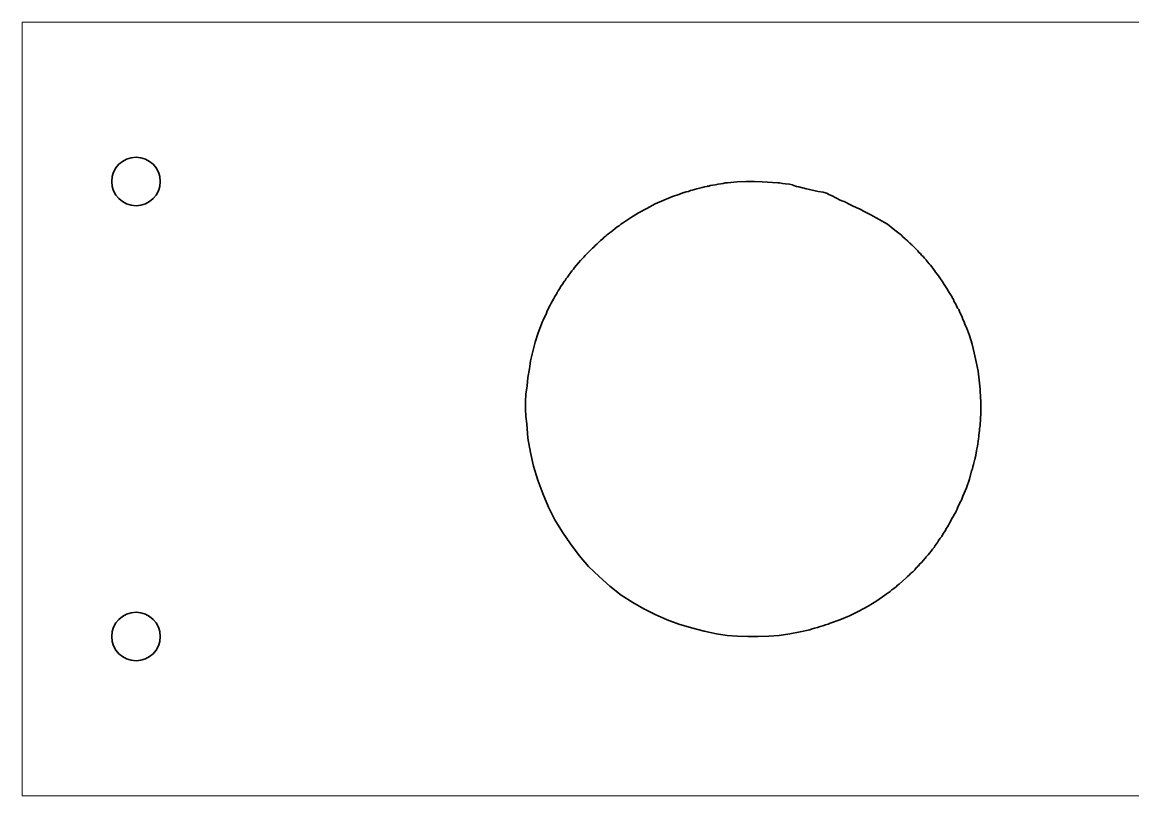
# Model space of a CAD drawing. Header units: millimetres. Extents: x 161 to 1941, y -2211 to 166.
# Drawn here: x 190.3 to 263.5, y -369.9 to -318.9 of the extents above; entities that cross this region are included whole.
import ezdxf

# ---------------------------------------------------------------- set-up
doc = ezdxf.new("R2010")
doc.units = ezdxf.units.MM
doc.header["$MEASUREMENT"] = 0
doc.layers.add('Layer 1', color=7, linetype='Continuous')

msp = doc.modelspace()

# ---------------------------------------------------------------- linework, layer by layer
at = {"layer": 'Layer 1', "color": 250, "lineweight": 18}
msp.add_lwpolyline([(190.2984, -369.911), (370.2984, -369.911), (370.2984, -318.911), (190.2984, -318.911), (190.2984, -369.911)], close=True, dxfattribs=at)
at = {"layer": 'Layer 1', "lineweight": 35}
for points in [[(199.3984, -329.411), (199.3984, -328.5273), (198.6821, -327.811), (197.7984, -327.811), (196.9147, -327.811), (196.1984, -328.5273), (196.1984, -329.411), (196.1984, -330.2947), (196.9147, -331.011), (197.7984, -331.011), (198.6821, -331.011), (199.3984, -330.2947), (199.3984, -329.411)], [(199.3984, -359.411), (199.3984, -358.5273), (198.6821, -357.811), (197.7984, -357.811), (196.9147, -357.811), (196.1984, -358.5273), (196.1984, -359.411), (196.1984, -360.2947), (196.9147, -361.011), (197.7984, -361.011), (198.6821, -361.011), (199.3984, -360.2947), (199.3984, -359.411)]]:
    msp.add_open_spline(points, degree=3, knots=[0, 0, 0, 0, 0.25, 0.25, 0.25, 0.5, 0.5, 0.5, 0.75, 0.75, 0.75, 1, 1, 1, 1], dxfattribs=at)
at = {"layer": 'Layer 1', "color": 250, "lineweight": 35}
msp.add_open_spline([(236.0642, -359.236), (236.0642, -359.236), (236.7648, -359.336), (236.7648, -359.336), (236.7648, -359.336), (237.4403, -359.386), (237.4403, -359.386), (237.4403, -359.386), (238.116, -359.411), (238.116, -359.411), (238.116, -359.411), (238.8166, -359.411), (238.8166, -359.411), (238.8166, -359.411), (239.5171, -359.386), (239.5171, -359.386), (239.5171, -359.386), (240.1926, -359.336), (240.1926, -359.336), (240.1926, -359.336), (240.8933, -359.236), (240.8933, -359.236), (240.8933, -359.236), (241.5689, -359.1111), (241.5689, -359.1111), (241.5689, -359.1111), (242.2193, -358.961), (242.2193, -358.961), (242.2193, -358.961), (242.3695, -358.9111), (242.3695, -358.9111), (242.3695, -358.9111), (242.5196, -358.861), (242.5196, -358.861), (242.5196, -358.861), (242.7198, -358.811), (242.7198, -358.811), (242.7198, -358.811), (242.8949, -358.761), (242.8949, -358.761), (242.8949, -358.761), (243.07, -358.711), (243.07, -358.711), (243.07, -358.711), (243.2452, -358.636), (243.2452, -358.636), (243.2452, -358.636), (243.4203, -358.586), (243.4203, -358.586), (243.4203, -358.586), (243.5454, -358.536), (243.5454, -358.536), (243.5454, -358.536), (244.1961, -358.311), (244.1961, -358.311), (244.1961, -358.311), (244.8216, -358.036), (244.8216, -358.036), (244.8216, -358.036), (245.447, -357.736), (245.447, -357.736), (245.447, -357.736), (246.0475, -357.411), (246.0475, -357.411), (246.0475, -357.411), (246.623, -357.061), (246.623, -357.061), (246.623, -357.061), (247.1485, -356.686), (247.1485, -356.686), (247.1485, -356.686), (247.2486, -356.611), (247.2486, -356.611), (247.2486, -356.611), (247.3737, -356.5361), (247.3737, -356.5361), (247.3737, -356.5361), (247.4988, -356.436), (247.4988, -356.436), (247.4988, -356.436), (247.624, -356.3361), (247.624, -356.3361), (247.624, -356.3361), (247.7491, -356.236), (247.7491, -356.236), (247.7491, -356.236), (247.8992, -356.1361), (247.8992, -356.1361), (247.8992, -356.1361), (247.9993, -356.036), (247.9993, -356.036), (247.9993, -356.036), (248.0994, -355.961), (248.0994, -355.961), (248.0994, -355.961), (248.5496, -355.561), (248.5496, -355.561), (248.5496, -355.561), (248.6497, -355.461), (248.6497, -355.461), (248.6497, -355.461), (248.7498, -355.361), (248.7498, -355.361), (248.7498, -355.361), (248.8749, -355.236), (248.8749, -355.236), (248.8749, -355.236), (249, -355.136), (249, -355.136), (249, -355.136), (249.1251, -355.011), (249.1251, -355.011), (249.1251, -355.011), (249.2252, -354.886), (249.2252, -354.886), (249.2252, -354.886), (249.2502, -354.861), (249.2502, -354.861), (249.2502, -354.861), (249.2752, -354.836), (249.2752, -354.836), (249.2752, -354.836), (249.3003, -354.811), (249.3003, -354.811), (249.3003, -354.811), (249.3253, -354.786), (249.3253, -354.786), (249.3253, -354.786), (249.3503, -354.761), (249.3503, -354.761), (249.3503, -354.761), (249.4003, -354.736), (249.4003, -354.736), (249.4003, -354.736), (249.4254, -354.686), (249.4254, -354.686), (249.4254, -354.686), (249.4254, -354.661), (249.4254, -354.661), (249.4254, -354.661), (249.5505, -354.561), (249.5505, -354.561), (249.5505, -354.561), (249.5755, -354.536), (249.5755, -354.536), (249.5755, -354.536), (249.7256, -354.3611), (249.7256, -354.3611), (249.7256, -354.3611), (249.7506, -354.336), (249.7506, -354.336), (249.7506, -354.336), (249.7757, -354.286), (249.7757, -354.286), (249.7757, -354.286), (249.8007, -354.261), (249.8007, -354.261), (249.8007, -354.261), (249.8257, -354.236), (249.8257, -354.236), (249.8257, -354.236), (249.8507, -354.186), (249.8507, -354.186), (249.8507, -354.186), (249.8757, -354.1611), (249.8757, -354.1611), (249.8757, -354.1611), (249.9008, -354.136), (249.9008, -354.136), (249.9008, -354.136), (249.9258, -354.111), (249.9258, -354.111), (249.9258, -354.111), (250.0008, -354.036), (250.0008, -354.036), (250.0008, -354.036), (250.1009, -353.911), (250.1009, -353.911), (250.1009, -353.911), (250.201, -353.786), (250.201, -353.786), (250.201, -353.786), (250.3011, -353.661), (250.3011, -353.661), (250.3011, -353.661), (250.4013, -353.536), (250.4013, -353.536), (250.4013, -353.536), (250.4763, -353.411), (250.4763, -353.411), (250.4763, -353.411), (250.5514, -353.311), (250.5514, -353.311), (250.5514, -353.311), (250.6265, -353.211), (250.6265, -353.211), (250.6265, -353.211), (250.7015, -353.086), (250.7015, -353.086), (250.7015, -353.086), (250.8016, -352.936), (250.8016, -352.936), (250.8016, -352.936), (250.9017, -352.811), (250.9017, -352.811), (250.9017, -352.811), (250.9768, -352.661), (250.9768, -352.661), (250.9768, -352.661), (251.0768, -352.536), (251.0768, -352.536), (251.0768, -352.536), (251.1519, -352.411), (251.1519, -352.411), (251.1519, -352.411), (251.2019, -352.286), (251.2019, -352.286), (251.2019, -352.286), (251.277, -352.186), (251.277, -352.186), (251.277, -352.186), (251.3521, -352.061), (251.3521, -352.061), (251.3521, -352.061), (251.4271, -351.936), (251.4271, -351.936), (251.4271, -351.936), (251.5022, -351.786), (251.5022, -351.786), (251.5022, -351.786), (251.5773, -351.636), (251.5773, -351.636), (251.5773, -351.636), (251.6773, -351.486), (251.6773, -351.486), (251.6773, -351.486), (251.7273, -351.361), (251.7273, -351.361), (251.7273, -351.361), (251.8023, -351.261), (251.8023, -351.261), (251.8023, -351.261), (251.8524, -351.136), (251.8524, -351.136), (251.8524, -351.136), (251.9275, -351.011), (251.9275, -351.011), (251.9275, -351.011), (251.9775, -350.861), (251.9775, -350.861), (251.9775, -350.861), (252.0526, -350.711), (252.0526, -350.711), (252.0526, -350.711), (252.1276, -350.561), (252.1276, -350.561), (252.1276, -350.561), (252.2027, -350.411), (252.2027, -350.411), (252.2027, -350.411), (252.2527, -350.286), (252.2527, -350.286), (252.2527, -350.286), (252.3028, -350.161), (252.3028, -350.161), (252.3028, -350.161), (252.528, -349.611), (252.528, -349.611), (252.528, -349.611), (252.7281, -349.036), (252.7281, -349.036), (252.7281, -349.036), (252.8783, -348.486), (252.8783, -348.486), (252.8783, -348.486), (252.9283, -348.361), (252.9283, -348.361), (252.9283, -348.361), (252.9533, -348.211), (252.9533, -348.211), (252.9533, -348.211), (253.0034, -348.061), (253.0034, -348.061), (253.0034, -348.061), (253.0534, -347.886), (253.0534, -347.886), (253.0534, -347.886), (253.0784, -347.711), (253.0784, -347.711), (253.0784, -347.711), (253.1034, -347.686), (253.1034, -347.686), (253.1034, -347.686), (253.1034, -347.661), (253.1034, -347.661), (253.1034, -347.661), (253.1034, -347.6111), (253.1034, -347.6111), (253.1034, -347.6111), (253.1285, -347.561), (253.1285, -347.561), (253.1285, -347.561), (253.1285, -347.536), (253.1285, -347.536), (253.1285, -347.536), (253.1535, -347.486), (253.1535, -347.486), (253.1535, -347.486), (253.1535, -347.461), (253.1535, -347.461), (253.1535, -347.461), (253.1535, -347.4111), (253.1535, -347.4111), (253.1535, -347.4111), (253.1535, -347.386), (253.1535, -347.386), (253.1535, -347.386), (253.1785, -347.361), (253.1785, -347.361), (253.1785, -347.361), (253.1785, -347.336), (253.1785, -347.336), (253.1785, -347.336), (253.1785, -347.286), (253.1785, -347.286), (253.1785, -347.286), (253.1785, -347.261), (253.1785, -347.261), (253.1785, -347.261), (253.2035, -347.2111), (253.2035, -347.2111), (253.2035, -347.2111), (253.2035, -347.186), (253.2035, -347.186), (253.2035, -347.186), (253.2035, -347.161), (253.2035, -347.161), (253.2035, -347.161), (253.2285, -347.036), (253.2285, -347.036), (253.2285, -347.036), (253.2536, -346.861), (253.2536, -346.861), (253.2536, -346.861), (253.2786, -346.711), (253.2786, -346.711), (253.2786, -346.711), (253.3036, -346.536), (253.3036, -346.536), (253.3036, -346.536), (253.3286, -346.386), (253.3286, -346.386), (253.3286, -346.386), (253.3536, -346.236), (253.3536, -346.236), (253.3536, -346.236), (253.3536, -346.111), (253.3536, -346.111), (253.3536, -346.111), (253.3787, -345.986), (253.3787, -345.986), (253.3787, -345.986), (253.4037, -345.836), (253.4037, -345.836), (253.4037, -345.836), (253.4037, -345.686), (253.4037, -345.686), (253.4037, -345.686), (253.4287, -345.511), (253.4287, -345.511), (253.4287, -345.511), (253.4287, -345.336), (253.4287, -345.336), (253.4287, -345.336), (253.4537, -345.186), (253.4537, -345.186), (253.4537, -345.186), (253.4537, -345.036), (253.4537, -345.036), (253.4537, -345.036), (253.4537, -344.911), (253.4537, -344.911), (253.4537, -344.911), (253.4537, -344.886), (253.4537, -344.886), (253.4537, -344.886), (253.4788, -344.861), (253.4788, -344.861), (253.4788, -344.861), (253.4788, -344.811), (253.4788, -344.811), (253.4788, -344.811), (253.4788, -344.786), (253.4788, -344.786), (253.4788, -344.786), (253.4788, -344.736), (253.4788, -344.736), (253.4788, -344.736), (253.4788, -344.711), (253.4788, -344.711), (253.4788, -344.711), (253.4788, -344.686), (253.4788, -344.686), (253.4788, -344.686), (253.4788, -344.6361), (253.4788, -344.6361), (253.4788, -344.6361), (253.4788, -344.486), (253.4788, -344.486), (253.4788, -344.486), (253.4788, -344.311), (253.4788, -344.311), (253.4788, -344.311), (253.4788, -344.161), (253.4788, -344.161), (253.4788, -344.161), (253.4788, -343.986), (253.4788, -343.986), (253.4788, -343.986), (253.4788, -343.8361), (253.4788, -343.8361), (253.4788, -343.8361), (253.4537, -343.711), (253.4537, -343.711), (253.4537, -343.711), (253.4287, -343.111), (253.4287, -343.111), (253.4287, -343.111), (253.3787, -342.511), (253.3787, -342.511), (253.3787, -342.511), (253.3036, -341.911), (253.3036, -341.911), (253.3036, -341.911), (253.1785, -341.311), (253.1785, -341.311), (253.1785, -341.311), (253.0534, -340.711), (253.0534, -340.711), (253.0534, -340.711), (252.9033, -340.136), (252.9033, -340.136), (252.9033, -340.136), (252.7281, -339.561), (252.7281, -339.561), (252.7281, -339.561), (252.528, -339.036), (252.528, -339.036), (252.528, -339.036), (252.4779, -338.936), (252.4779, -338.936), (252.4779, -338.936), (252.4279, -338.811), (252.4279, -338.811), (252.4279, -338.811), (252.3778, -338.661), (252.3778, -338.661), (252.3778, -338.661), (252.3028, -338.511), (252.3028, -338.511), (252.3028, -338.511), (252.2527, -338.361), (252.2527, -338.361), (252.2527, -338.361), (252.1777, -338.211), (252.1777, -338.211), (252.1777, -338.211), (252.1276, -338.0861), (252.1276, -338.0861), (252.1276, -338.0861), (252.0776, -337.986), (252.0776, -337.986), (252.0776, -337.986), (252.0275, -337.861), (252.0275, -337.861), (252.0275, -337.861), (251.9525, -337.761), (251.9525, -337.761), (251.9525, -337.761), (251.8774, -337.611), (251.8774, -337.611), (251.8774, -337.611), (251.8023, -337.461), (251.8023, -337.461), (251.8023, -337.461), (251.7273, -337.336), (251.7273, -337.336), (251.7273, -337.336), (251.6773, -337.186), (251.6773, -337.186), (251.6773, -337.186), (251.6023, -337.061), (251.6023, -337.061), (251.6023, -337.061), (251.5522, -336.961), (251.5522, -336.961), (251.5522, -336.961), (251.4772, -336.861), (251.4772, -336.861), (251.4772, -336.861), (251.4021, -336.736), (251.4021, -336.736), (251.4021, -336.736), (251.3271, -336.611), (251.3271, -336.611), (251.3271, -336.611), (251.252, -336.461), (251.252, -336.461), (251.252, -336.461), (251.1519, -336.336), (251.1519, -336.336), (251.1519, -336.336), (251.0768, -336.211), (251.0768, -336.211), (251.0768, -336.211), (251.0018, -336.086), (251.0018, -336.086), (251.0018, -336.086), (250.9267, -335.986), (250.9267, -335.986), (250.9267, -335.986), (250.8767, -335.886), (250.8767, -335.886), (250.8767, -335.886), (250.7766, -335.761), (250.7766, -335.761), (250.7766, -335.761), (250.7015, -335.636), (250.7015, -335.636), (250.7015, -335.636), (250.6014, -335.511), (250.6014, -335.511), (250.6014, -335.511), (250.5014, -335.386), (250.5014, -335.386), (250.5014, -335.386), (250.4263, -335.286), (250.4263, -335.286), (250.4263, -335.286), (250.4013, -335.261), (250.4013, -335.261), (250.4013, -335.261), (250.3261, -335.136), (250.3261, -335.136), (250.3261, -335.136), (250.2511, -335.036), (250.2511, -335.036), (250.2511, -335.036), (250.176, -334.936), (250.176, -334.936), (250.176, -334.936), (250.0759, -334.836), (250.0759, -334.836), (250.0759, -334.836), (249.9758, -334.711), (249.9758, -334.711), (249.9758, -334.711), (249.9008, -334.611), (249.9008, -334.611), (249.9008, -334.611), (249.8757, -334.586), (249.8757, -334.586), (249.8757, -334.586), (249.7757, -334.461), (249.7757, -334.461), (249.7757, -334.461), (249.6756, -334.361), (249.6756, -334.361), (249.6756, -334.361), (249.5755, -334.261), (249.5755, -334.261), (249.5755, -334.261), (249.5004, -334.161), (249.5004, -334.161), (249.5004, -334.161), (249.4003, -334.086), (249.4003, -334.086), (249.4003, -334.086), (249.3253, -333.986), (249.3253, -333.986), (249.3253, -333.986), (249.2002, -333.861), (249.2002, -333.861), (249.2002, -333.861), (249.1001, -333.761), (249.1001, -333.761), (249.1001, -333.761), (248.975, -333.636), (248.975, -333.636), (248.975, -333.636), (248.95, -333.611), (248.95, -333.611), (248.95, -333.611), (248.9249, -333.586), (248.9249, -333.586), (248.9249, -333.586), (248.8999, -333.561), (248.8999, -333.561), (248.8999, -333.561), (248.8749, -333.536), (248.8749, -333.536), (248.8749, -333.536), (248.8499, -333.511), (248.8499, -333.511), (248.8499, -333.511), (248.7998, -333.486), (248.7998, -333.486), (248.7998, -333.486), (248.7748, -333.461), (248.7748, -333.461), (248.7748, -333.461), (248.7498, -333.436), (248.7498, -333.436), (248.7498, -333.436), (248.6747, -333.336), (248.6747, -333.336), (248.6747, -333.336), (248.6497, -333.336), (248.6497, -333.336), (248.6497, -333.336), (248.6497, -333.311), (248.6497, -333.311), (248.6497, -333.311), (248.6247, -333.311), (248.6247, -333.311), (248.6247, -333.311), (248.5997, -333.286), (248.5997, -333.286), (248.5997, -333.286), (248.5746, -333.261), (248.5746, -333.261), (248.5746, -333.261), (248.5496, -333.236), (248.5496, -333.236), (248.5496, -333.236), (248.5246, -333.211), (248.5246, -333.211), (248.5246, -333.211), (248.4997, -333.186), (248.4997, -333.186), (248.4997, -333.186), (248.3245, -333.036), (248.3245, -333.036), (248.3245, -333.036), (248.2495, -332.961), (248.2495, -332.961), (248.2495, -332.961), (247.8241, -332.611), (247.8241, -332.611), (247.8241, -332.611), (247.3237, -332.236), (247.3237, -332.236), (247.3237, -332.236), (246.7731, -331.911), (246.7731, -331.911), (246.7731, -331.911), (246.2227, -331.611), (246.2227, -331.611), (246.2227, -331.611), (246.0976, -331.536), (246.0976, -331.536), (246.0976, -331.536), (245.9224, -331.461), (245.9224, -331.461), (245.9224, -331.461), (245.7473, -331.361), (245.7473, -331.361), (245.7473, -331.361), (245.5221, -331.236), (245.5221, -331.236), (245.5221, -331.236), (245.272, -331.136), (245.272, -331.136), (245.272, -331.136), (245.0218, -331.011), (245.0218, -331.011), (245.0218, -331.011), (244.7966, -330.911), (244.7966, -330.911), (244.7966, -330.911), (244.5714, -330.786), (244.5714, -330.786), (244.5714, -330.786), (244.4713, -330.736), (244.4713, -330.736), (244.4713, -330.736), (244.3212, -330.686), (244.3212, -330.686), (244.3212, -330.686), (244.1711, -330.611), (244.1711, -330.611), (244.1711, -330.611), (244.0209, -330.536), (244.0209, -330.536), (244.0209, -330.536), (243.8707, -330.461), (243.8707, -330.461), (243.8707, -330.461), (243.7206, -330.386), (243.7206, -330.386), (243.7206, -330.386), (243.5705, -330.311), (243.5705, -330.311), (243.5705, -330.311), (243.4704, -330.261), (243.4704, -330.261), (243.4704, -330.261), (243.3703, -330.211), (243.3703, -330.211), (243.3703, -330.211), (243.0951, -330.111), (243.0951, -330.111), (243.0951, -330.111), (242.7698, -330.061), (242.7698, -330.061), (242.7698, -330.061), (242.1943, -329.936), (242.1943, -329.936), (242.1943, -329.936), (242.0943, -329.911), (242.0943, -329.911), (242.0943, -329.911), (241.9692, -329.886), (241.9692, -329.886), (241.9692, -329.886), (241.8441, -329.861), (241.8441, -329.861), (241.8441, -329.861), (241.719, -329.836), (241.719, -329.836), (241.719, -329.836), (241.4938, -329.761), (241.4938, -329.761), (241.4938, -329.761), (241.3437, -329.736), (241.3437, -329.736), (241.3437, -329.736), (241.0935, -329.661), (241.0935, -329.661), (241.0935, -329.661), (241.0685, -329.636), (241.0685, -329.636), (241.0685, -329.636), (240.8683, -329.586), (240.8683, -329.586), (240.8683, -329.586), (240.618, -329.561), (240.618, -329.561), (240.618, -329.561), (240.4178, -329.536), (240.4178, -329.536), (240.4178, -329.536), (240.2177, -329.511), (240.2177, -329.511), (240.2177, -329.511), (240.0926, -329.511), (240.0926, -329.511), (240.0926, -329.511), (239.0667, -329.436), (239.0667, -329.436), (239.0667, -329.436), (238.5664, -329.411), (238.5664, -329.411), (238.5664, -329.411), (238.0159, -329.411), (238.0159, -329.411), (238.0159, -329.411), (237.4153, -329.436), (237.4153, -329.436), (237.4153, -329.436), (236.7898, -329.511), (236.7898, -329.511), (236.7898, -329.511), (236.6397, -329.511), (236.6397, -329.511), (236.6397, -329.511), (236.4895, -329.536), (236.4895, -329.536), (236.4895, -329.536), (236.3394, -329.561), (236.3394, -329.561), (236.3394, -329.561), (236.1643, -329.586), (236.1643, -329.586), (236.1643, -329.586), (235.9891, -329.636), (235.9891, -329.636), (235.9891, -329.636), (235.814, -329.661), (235.814, -329.661), (235.814, -329.661), (235.6639, -329.686), (235.6639, -329.686), (235.6639, -329.686), (235.6389, -329.686), (235.6389, -329.686), (235.6389, -329.686), (235.6139, -329.686), (235.6139, -329.686), (235.6139, -329.686), (235.5889, -329.711), (235.5889, -329.711), (235.5889, -329.711), (235.5388, -329.711), (235.5388, -329.711), (235.5388, -329.711), (235.5138, -329.711), (235.5138, -329.711), (235.5138, -329.711), (235.4638, -329.711), (235.4638, -329.711), (235.4638, -329.711), (235.4388, -329.736), (235.4388, -329.736), (235.4388, -329.736), (235.4137, -329.736), (235.4137, -329.736), (235.4137, -329.736), (235.2636, -329.761), (235.2636, -329.761), (235.2636, -329.761), (235.1135, -329.811), (235.1135, -329.811), (235.1135, -329.811), (234.9383, -329.861), (234.9383, -329.861), (234.9383, -329.861), (234.7632, -329.886), (234.7632, -329.886), (234.7632, -329.886), (234.6131, -329.936), (234.6131, -329.936), (234.6131, -329.936), (234.4629, -329.986), (234.4629, -329.986), (234.4629, -329.986), (234.3377, -330.011), (234.3377, -330.011), (234.3377, -330.011), (234.2126, -330.061), (234.2126, -330.061), (234.2126, -330.061), (234.0625, -330.086), (234.0625, -330.086), (234.0625, -330.086), (233.9374, -330.136), (233.9374, -330.136), (233.9374, -330.136), (233.9124, -330.136), (233.9124, -330.136), (233.9124, -330.136), (233.7372, -330.211), (233.7372, -330.211), (233.7372, -330.211), (233.5871, -330.261), (233.5871, -330.261), (233.5871, -330.261), (233.437, -330.311), (233.437, -330.311), (233.437, -330.311), (233.2869, -330.361), (233.2869, -330.361), (233.2869, -330.361), (233.1618, -330.411), (233.1618, -330.411), (233.1618, -330.411), (232.5863, -330.636), (232.5863, -330.636), (232.5863, -330.636), (232.0109, -330.886), (232.0109, -330.886), (232.0109, -330.886), (231.4603, -331.186), (231.4603, -331.186), (231.4603, -331.186), (230.9099, -331.486), (230.9099, -331.486), (230.9099, -331.486), (230.3844, -331.811), (230.3844, -331.811), (230.3844, -331.811), (229.859, -332.161), (229.859, -332.161), (229.859, -332.161), (229.7589, -332.236), (229.7589, -332.236), (229.7589, -332.236), (229.6338, -332.336), (229.6338, -332.336), (229.6338, -332.336), (229.5087, -332.411), (229.5087, -332.411), (229.5087, -332.411), (229.3836, -332.511), (229.3836, -332.511), (229.3836, -332.511), (229.2336, -332.636), (229.2336, -332.636), (229.2336, -332.636), (229.1085, -332.736), (229.1085, -332.736), (229.1085, -332.736), (228.9834, -332.811), (228.9834, -332.811), (228.9834, -332.811), (228.9583, -332.836), (228.9583, -332.836), (228.9583, -332.836), (228.9333, -332.861), (228.9333, -332.861), (228.9333, -332.861), (228.9083, -332.886), (228.9083, -332.886), (228.9083, -332.886), (228.8832, -332.911), (228.8832, -332.911), (228.8832, -332.911), (228.8582, -332.911), (228.8582, -332.911), (228.8582, -332.911), (228.8331, -332.936), (228.8331, -332.936), (228.8331, -332.936), (228.8081, -332.961), (228.8081, -332.961), (228.8081, -332.961), (228.7831, -332.986), (228.7831, -332.986), (228.7831, -332.986), (228.658, -333.086), (228.658, -333.086), (228.658, -333.086), (228.5579, -333.186), (228.5579, -333.186), (228.5579, -333.186), (228.4078, -333.311), (228.4078, -333.311), (228.4078, -333.311), (228.2827, -333.436), (228.2827, -333.436), (228.2827, -333.436), (228.1826, -333.536), (228.1826, -333.536), (228.1826, -333.536), (228.0575, -333.636), (228.0575, -333.636), (228.0575, -333.636), (227.9824, -333.736), (227.9824, -333.736), (227.9824, -333.736), (227.8823, -333.811), (227.8823, -333.811), (227.8823, -333.811), (227.7572, -333.936), (227.7572, -333.936), (227.7572, -333.936), (227.6571, -334.036), (227.6571, -334.036), (227.6571, -334.036), (227.532, -334.161), (227.532, -334.161), (227.532, -334.161), (227.4069, -334.286), (227.4069, -334.286), (227.4069, -334.286), (227.3069, -334.411), (227.3069, -334.411), (227.3069, -334.411), (227.2068, -334.511), (227.2068, -334.511), (227.2068, -334.511), (227.1067, -334.611), (227.1067, -334.611), (227.1067, -334.611), (226.7065, -335.086), (226.7065, -335.086), (226.7065, -335.086), (226.6313, -335.186), (226.6313, -335.186), (226.6313, -335.186), (226.5312, -335.311), (226.5312, -335.311), (226.5312, -335.311), (226.4311, -335.436), (226.4311, -335.436), (226.4311, -335.436), (226.331, -335.586), (226.331, -335.586), (226.331, -335.586), (226.231, -335.711), (226.231, -335.711), (226.231, -335.711), (226.206, -335.761), (226.206, -335.761), (226.206, -335.761), (226.1809, -335.786), (226.1809, -335.786), (226.1809, -335.786), (226.156, -335.811), (226.156, -335.811), (226.156, -335.811), (226.1309, -335.861), (226.1309, -335.861), (226.1309, -335.861), (226.106, -335.886), (226.106, -335.886), (226.106, -335.886), (226.0808, -335.936), (226.0808, -335.936), (226.0808, -335.936), (226.0559, -335.961), (226.0559, -335.961), (226.0559, -335.961), (226.0308, -335.986), (226.0308, -335.986), (226.0308, -335.986), (225.9558, -336.086), (225.9558, -336.086), (225.9558, -336.086), (225.9558, -336.136), (225.9558, -336.136), (225.9558, -336.136), (225.8306, -336.286), (225.8306, -336.286), (225.8306, -336.286), (225.7055, -336.486), (225.7055, -336.486), (225.7055, -336.486), (225.6305, -336.611), (225.6305, -336.611), (225.6305, -336.611), (225.6054, -336.636), (225.6054, -336.636), (225.6054, -336.636), (225.6054, -336.661), (225.6054, -336.661), (225.6054, -336.661), (225.5804, -336.6861), (225.5804, -336.6861), (225.5804, -336.6861), (225.5554, -336.711), (225.5554, -336.711), (225.5554, -336.711), (225.5554, -336.736), (225.5554, -336.736), (225.5554, -336.736), (225.5304, -336.786), (225.5304, -336.786), (225.5304, -336.786), (225.5053, -336.811), (225.5053, -336.811), (225.5053, -336.811), (225.5053, -336.836), (225.5053, -336.836), (225.5053, -336.836), (225.4053, -336.986), (225.4053, -336.986), (225.4053, -336.986), (225.3302, -337.136), (225.3302, -337.136), (225.3302, -337.136), (225.2551, -337.2861), (225.2551, -337.2861), (225.2551, -337.2861), (225.1551, -337.436), (225.1551, -337.436), (225.1551, -337.436), (225.105, -337.561), (225.105, -337.561), (225.105, -337.561), (225.03, -337.6861), (225.03, -337.6861), (225.03, -337.6861), (224.9799, -337.786), (224.9799, -337.786), (224.9799, -337.786), (224.9048, -337.936), (224.9048, -337.936), (224.9048, -337.936), (224.8548, -338.0861), (224.8548, -338.0861), (224.8548, -338.0861), (224.7797, -338.236), (224.7797, -338.236), (224.7797, -338.236), (224.7047, -338.411), (224.7047, -338.411), (224.7047, -338.411), (224.6296, -338.561), (224.6296, -338.561), (224.6296, -338.561), (224.5796, -338.686), (224.5796, -338.686), (224.5796, -338.686), (224.5295, -338.811), (224.5295, -338.811), (224.5295, -338.811), (224.3043, -339.386), (224.3043, -339.386), (224.3043, -339.386), (224.1042, -340.011), (224.1042, -340.011), (224.1042, -340.011), (223.9541, -340.611), (223.9541, -340.611), (223.9541, -340.611), (223.8039, -341.236), (223.8039, -341.236), (223.8039, -341.236), (223.7289, -341.761), (223.7289, -341.761), (223.7289, -341.761), (223.6289, -342.336), (223.6289, -342.336), (223.6289, -342.336), (223.5788, -342.886), (223.5788, -342.886), (223.5788, -342.886), (223.5037, -343.4361), (223.5037, -343.4361), (223.5037, -343.4361), (223.4788, -343.911), (223.4788, -343.911), (223.4788, -343.911), (223.4788, -344.411), (223.4788, -344.411), (223.4788, -344.411), (223.5037, -344.911), (223.5037, -344.911), (223.5037, -344.911), (223.5537, -345.386), (223.5537, -345.386), (223.5537, -345.386), (223.6289, -346.336), (223.6289, -346.336), (223.6289, -346.336), (223.8039, -347.286), (223.8039, -347.286), (223.8039, -347.286), (224.0041, -348.186), (224.0041, -348.186), (224.0041, -348.186), (224.2793, -349.111), (224.2793, -349.111), (224.2793, -349.111), (224.6046, -349.9861), (224.6046, -349.9861), (224.6046, -349.9861), (224.9799, -350.886), (224.9799, -350.886), (224.9799, -350.886), (225.4053, -351.711), (225.4053, -351.711), (225.4053, -351.711), (225.9058, -352.536), (225.9058, -352.536), (225.9058, -352.536), (226.4311, -353.311), (226.4311, -353.311), (226.4311, -353.311), (227.0066, -354.061), (227.0066, -354.061), (227.0066, -354.061), (227.6321, -354.786), (227.6321, -354.786), (227.6321, -354.786), (228.3327, -355.461), (228.3327, -355.461), (228.3327, -355.461), (229.0334, -356.086), (229.0334, -356.086), (229.0334, -356.086), (229.7839, -356.686), (229.7839, -356.686), (229.7839, -356.686), (230.5346, -357.161), (230.5346, -357.161), (230.5346, -357.161), (231.2602, -357.586), (231.2602, -357.586), (231.2602, -357.586), (232.0109, -357.961), (232.0109, -357.961), (232.0109, -357.961), (232.8115, -358.311), (232.8115, -358.311), (232.8115, -358.311), (233.5871, -358.586), (233.5871, -358.586), (233.5871, -358.586), (234.4128, -358.836), (234.4128, -358.836), (234.4128, -358.836), (235.2386, -359.061), (235.2386, -359.061), (235.2386, -359.061), (236.0642, -359.236), (236.0642, -359.236)], degree=3, knots=[0, 0, 0, 0, 0.0025063, 0.0025063, 0.0025063, 0.0050125, 0.0050125, 0.0050125, 0.0075188, 0.0075188, 0.0075188, 0.0100251, 0.0100251, 0.0100251, 0.0125313, 0.0125313, 0.0125313, 0.0150376, 0.0150376, 0.0150376, 0.0175439, 0.0175439, 0.0175439, 0.0200501, 0.0200501, 0.0200501, 0.0225564, 0.0225564, 0.0225564, 0.0250627, 0.0250627, 0.0250627, 0.0275689, 0.0275689, 0.0275689, 0.0300752, 0.0300752, 0.0300752, 0.0325815, 0.0325815, 0.0325815, 0.0350877, 0.0350877, 0.0350877, 0.037594, 0.037594, 0.037594, 0.0401003, 0.0401003, 0.0401003, 0.0426065, 0.0426065, 0.0426065, 0.0451128, 0.0451128, 0.0451128, 0.047619, 0.047619, 0.047619, 0.0501253, 0.0501253, 0.0501253, 0.0526316, 0.0526316, 0.0526316, 0.0551378, 0.0551378, 0.0551378, 0.0576441, 0.0576441, 0.0576441, 0.0601504, 0.0601504, 0.0601504, 0.0626566, 0.0626566, 0.0626566, 0.0651629, 0.0651629, 0.0651629, 0.0676692, 0.0676692, 0.0676692, 0.0701754, 0.0701754, 0.0701754, 0.0726817, 0.0726817, 0.0726817, 0.075188, 0.075188, 0.075188, 0.0776942, 0.0776942, 0.0776942, 0.0802005, 0.0802005, 0.0802005, 0.0827068, 0.0827068, 0.0827068, 0.085213, 0.085213, 0.085213, 0.0877193, 0.0877193, 0.0877193, 0.0902256, 0.0902256, 0.0902256, 0.0927318, 0.0927318, 0.0927318, 0.0952381, 0.0952381, 0.0952381, 0.0977444, 0.0977444, 0.0977444, 0.1002506, 0.1002506, 0.1002506, 0.1027569, 0.1027569, 0.1027569, 0.1052632, 0.1052632, 0.1052632, 0.1077694, 0.1077694, 0.1077694, 0.1102757, 0.1102757, 0.1102757, 0.112782, 0.112782, 0.112782, 0.1152882, 0.1152882, 0.1152882, 0.1177945, 0.1177945, 0.1177945, 0.1203008, 0.1203008, 0.1203008, 0.122807, 0.122807, 0.122807, 0.1253133, 0.1253133, 0.1253133, 0.1278195, 0.1278195, 0.1278195, 0.1303258, 0.1303258, 0.1303258, 0.1328321, 0.1328321, 0.1328321, 0.1353383, 0.1353383, 0.1353383, 0.1378446, 0.1378446, 0.1378446, 0.1403509, 0.1403509, 0.1403509, 0.1428571, 0.1428571, 0.1428571, 0.1453634, 0.1453634, 0.1453634, 0.1478697, 0.1478697, 0.1478697, 0.1503759, 0.1503759, 0.1503759, 0.1528822, 0.1528822, 0.1528822, 0.1553885, 0.1553885, 0.1553885, 0.1578947, 0.1578947, 0.1578947, 0.160401, 0.160401, 0.160401, 0.1629073, 0.1629073, 0.1629073, 0.1654135, 0.1654135, 0.1654135, 0.1679198, 0.1679198, 0.1679198, 0.1704261, 0.1704261, 0.1704261, 0.1729323, 0.1729323, 0.1729323, 0.1754386, 0.1754386, 0.1754386, 0.1779449, 0.1779449, 0.1779449, 0.1804511, 0.1804511, 0.1804511, 0.1829574, 0.1829574, 0.1829574, 0.1854637, 0.1854637, 0.1854637, 0.1879699, 0.1879699, 0.1879699, 0.1904762, 0.1904762, 0.1904762, 0.1929825, 0.1929825, 0.1929825, 0.1954887, 0.1954887, 0.1954887, 0.197995, 0.197995, 0.197995, 0.2005013, 0.2005013, 0.2005013, 0.2030075, 0.2030075, 0.2030075, 0.2055138, 0.2055138, 0.2055138, 0.2080201, 0.2080201, 0.2080201, 0.2105263, 0.2105263, 0.2105263, 0.2130326, 0.2130326, 0.2130326, 0.2155388, 0.2155388, 0.2155388, 0.2180451, 0.2180451, 0.2180451, 0.2205514, 0.2205514, 0.2205514, 0.2230576, 0.2230576, 0.2230576, 0.2255639, 0.2255639, 0.2255639, 0.2280702, 0.2280702, 0.2280702, 0.2305764, 0.2305764, 0.2305764, 0.2330827, 0.2330827, 0.2330827, 0.235589, 0.235589, 0.235589, 0.2380952, 0.2380952, 0.2380952, 0.2406015, 0.2406015, 0.2406015, 0.2431078, 0.2431078, 0.2431078, 0.245614, 0.245614, 0.245614, 0.2481203, 0.2481203, 0.2481203, 0.2506266, 0.2506266, 0.2506266, 0.2531328, 0.2531328, 0.2531328, 0.2556391, 0.2556391, 0.2556391, 0.2581454, 0.2581454, 0.2581454, 0.2606516, 0.2606516, 0.2606516, 0.2631579, 0.2631579, 0.2631579, 0.2656642, 0.2656642, 0.2656642, 0.2681704, 0.2681704, 0.2681704, 0.2706767, 0.2706767, 0.2706767, 0.273183, 0.273183, 0.273183, 0.2756892, 0.2756892, 0.2756892, 0.2781955, 0.2781955, 0.2781955, 0.2807018, 0.2807018, 0.2807018, 0.283208, 0.283208, 0.283208, 0.2857143, 0.2857143, 0.2857143, 0.2882206, 0.2882206, 0.2882206, 0.2907268, 0.2907268, 0.2907268, 0.2932331, 0.2932331, 0.2932331, 0.2957393, 0.2957393, 0.2957393, 0.2982456, 0.2982456, 0.2982456, 0.3007519, 0.3007519, 0.3007519, 0.3032581, 0.3032581, 0.3032581, 0.3057644, 0.3057644, 0.3057644, 0.3082707, 0.3082707, 0.3082707, 0.3107769, 0.3107769, 0.3107769, 0.3132832, 0.3132832, 0.3132832, 0.3157895, 0.3157895, 0.3157895, 0.3182957, 0.3182957, 0.3182957, 0.320802, 0.320802, 0.320802, 0.3233083, 0.3233083, 0.3233083, 0.3258145, 0.3258145, 0.3258145, 0.3283208, 0.3283208, 0.3283208, 0.3308271, 0.3308271, 0.3308271, 0.3333333, 0.3333333, 0.3333333, 0.3358396, 0.3358396, 0.3358396, 0.3383459, 0.3383459, 0.3383459, 0.3408521, 0.3408521, 0.3408521, 0.3433584, 0.3433584, 0.3433584, 0.3458647, 0.3458647, 0.3458647, 0.3483709, 0.3483709, 0.3483709, 0.3508772, 0.3508772, 0.3508772, 0.3533835, 0.3533835, 0.3533835, 0.3558897, 0.3558897, 0.3558897, 0.358396, 0.358396, 0.358396, 0.3609023, 0.3609023, 0.3609023, 0.3634085, 0.3634085, 0.3634085, 0.3659148, 0.3659148, 0.3659148, 0.3684211, 0.3684211, 0.3684211, 0.3709273, 0.3709273, 0.3709273, 0.3734336, 0.3734336, 0.3734336, 0.3759398, 0.3759398, 0.3759398, 0.3784461, 0.3784461, 0.3784461, 0.3809524, 0.3809524, 0.3809524, 0.3834586, 0.3834586, 0.3834586, 0.3859649, 0.3859649, 0.3859649, 0.3884712, 0.3884712, 0.3884712, 0.3909774, 0.3909774, 0.3909774, 0.3934837, 0.3934837, 0.3934837, 0.39599, 0.39599, 0.39599, 0.3984962, 0.3984962, 0.3984962, 0.4010025, 0.4010025, 0.4010025, 0.4035088, 0.4035088, 0.4035088, 0.406015, 0.406015, 0.406015, 0.4085213, 0.4085213, 0.4085213, 0.4110276, 0.4110276, 0.4110276, 0.4135338, 0.4135338, 0.4135338, 0.4160401, 0.4160401, 0.4160401, 0.4185464, 0.4185464, 0.4185464, 0.4210526, 0.4210526, 0.4210526, 0.4235589, 0.4235589, 0.4235589, 0.4260652, 0.4260652, 0.4260652, 0.4285714, 0.4285714, 0.4285714, 0.4310777, 0.4310777, 0.4310777, 0.433584, 0.433584, 0.433584, 0.4360902, 0.4360902, 0.4360902, 0.4385965, 0.4385965, 0.4385965, 0.4411028, 0.4411028, 0.4411028, 0.443609, 0.443609, 0.443609, 0.4461153, 0.4461153, 0.4461153, 0.4486216, 0.4486216, 0.4486216, 0.4511278, 0.4511278, 0.4511278, 0.4536341, 0.4536341, 0.4536341, 0.4561404, 0.4561404, 0.4561404, 0.4586466, 0.4586466, 0.4586466, 0.4611529, 0.4611529, 0.4611529, 0.4636591, 0.4636591, 0.4636591, 0.4661654, 0.4661654, 0.4661654, 0.4686717, 0.4686717, 0.4686717, 0.4711779, 0.4711779, 0.4711779, 0.4736842, 0.4736842, 0.4736842, 0.4761905, 0.4761905, 0.4761905, 0.4786967, 0.4786967, 0.4786967, 0.481203, 0.481203, 0.481203, 0.4837093, 0.4837093, 0.4837093, 0.4862155, 0.4862155, 0.4862155, 0.4887218, 0.4887218, 0.4887218, 0.4912281, 0.4912281, 0.4912281, 0.4937343, 0.4937343, 0.4937343, 0.4962406, 0.4962406, 0.4962406, 0.4987469, 0.4987469, 0.4987469, 0.5012531, 0.5012531, 0.5012531, 0.5037594, 0.5037594, 0.5037594, 0.5062657, 0.5062657, 0.5062657, 0.5087719, 0.5087719, 0.5087719, 0.5112782, 0.5112782, 0.5112782, 0.5137845, 0.5137845, 0.5137845, 0.5162907, 0.5162907, 0.5162907, 0.518797, 0.518797, 0.518797, 0.5213033, 0.5213033, 0.5213033, 0.5238095, 0.5238095, 0.5238095, 0.5263158, 0.5263158, 0.5263158, 0.5288221, 0.5288221, 0.5288221, 0.5313283, 0.5313283, 0.5313283, 0.5338346, 0.5338346, 0.5338346, 0.5363409, 0.5363409, 0.5363409, 0.5388471, 0.5388471, 0.5388471, 0.5413534, 0.5413534, 0.5413534, 0.5438596, 0.5438596, 0.5438596, 0.5463659, 0.5463659, 0.5463659, 0.5488722, 0.5488722, 0.5488722, 0.5513784, 0.5513784, 0.5513784, 0.5538847, 0.5538847, 0.5538847, 0.556391, 0.556391, 0.556391, 0.5588972, 0.5588972, 0.5588972, 0.5614035, 0.5614035, 0.5614035, 0.5639098, 0.5639098, 0.5639098, 0.566416, 0.566416, 0.566416, 0.5689223, 0.5689223, 0.5689223, 0.5714286, 0.5714286, 0.5714286, 0.5739348, 0.5739348, 0.5739348, 0.5764411, 0.5764411, 0.5764411, 0.5789474, 0.5789474, 0.5789474, 0.5814536, 0.5814536, 0.5814536, 0.5839599, 0.5839599, 0.5839599, 0.5864662, 0.5864662, 0.5864662, 0.5889724, 0.5889724, 0.5889724, 0.5914787, 0.5914787, 0.5914787, 0.593985, 0.593985, 0.593985, 0.5964912, 0.5964912, 0.5964912, 0.5989975, 0.5989975, 0.5989975, 0.6015038, 0.6015038, 0.6015038, 0.60401, 0.60401, 0.60401, 0.6065163, 0.6065163, 0.6065163, 0.6090226, 0.6090226, 0.6090226, 0.6115288, 0.6115288, 0.6115288, 0.6140351, 0.6140351, 0.6140351, 0.6165414, 0.6165414, 0.6165414, 0.6190476, 0.6190476, 0.6190476, 0.6215539, 0.6215539, 0.6215539, 0.6240602, 0.6240602, 0.6240602, 0.6265664, 0.6265664, 0.6265664, 0.6290727, 0.6290727, 0.6290727, 0.6315789, 0.6315789, 0.6315789, 0.6340852, 0.6340852, 0.6340852, 0.6365915, 0.6365915, 0.6365915, 0.6390977, 0.6390977, 0.6390977, 0.641604, 0.641604, 0.641604, 0.6441103, 0.6441103, 0.6441103, 0.6466165, 0.6466165, 0.6466165, 0.6491228, 0.6491228, 0.6491228, 0.6516291, 0.6516291, 0.6516291, 0.6541353, 0.6541353, 0.6541353, 0.6566416, 0.6566416, 0.6566416, 0.6591479, 0.6591479, 0.6591479, 0.6616541, 0.6616541, 0.6616541, 0.6641604, 0.6641604, 0.6641604, 0.6666667, 0.6666667, 0.6666667, 0.6691729, 0.6691729, 0.6691729, 0.6716792, 0.6716792, 0.6716792, 0.6741855, 0.6741855, 0.6741855, 0.6766917, 0.6766917, 0.6766917, 0.679198, 0.679198, 0.679198, 0.6817043, 0.6817043, 0.6817043, 0.6842105, 0.6842105, 0.6842105, 0.6867168, 0.6867168, 0.6867168, 0.6892231, 0.6892231, 0.6892231, 0.6917293, 0.6917293, 0.6917293, 0.6942356, 0.6942356, 0.6942356, 0.6967419, 0.6967419, 0.6967419, 0.6992481, 0.6992481, 0.6992481, 0.7017544, 0.7017544, 0.7017544, 0.7042607, 0.7042607, 0.7042607, 0.7067669, 0.7067669, 0.7067669, 0.7092732, 0.7092732, 0.7092732, 0.7117794, 0.7117794, 0.7117794, 0.7142857, 0.7142857, 0.7142857, 0.716792, 0.716792, 0.716792, 0.7192982, 0.7192982, 0.7192982, 0.7218045, 0.7218045, 0.7218045, 0.7243108, 0.7243108, 0.7243108, 0.726817, 0.726817, 0.726817, 0.7293233, 0.7293233, 0.7293233, 0.7318296, 0.7318296, 0.7318296, 0.7343358, 0.7343358, 0.7343358, 0.7368421, 0.7368421, 0.7368421, 0.7393484, 0.7393484, 0.7393484, 0.7418546, 0.7418546, 0.7418546, 0.7443609, 0.7443609, 0.7443609, 0.7468672, 0.7468672, 0.7468672, 0.7493734, 0.7493734, 0.7493734, 0.7518797, 0.7518797, 0.7518797, 0.754386, 0.754386, 0.754386, 0.7568922, 0.7568922, 0.7568922, 0.7593985, 0.7593985, 0.7593985, 0.7619048, 0.7619048, 0.7619048, 0.764411, 0.764411, 0.764411, 0.7669173, 0.7669173, 0.7669173, 0.7694236, 0.7694236, 0.7694236, 0.7719298, 0.7719298, 0.7719298, 0.7744361, 0.7744361, 0.7744361, 0.7769424, 0.7769424, 0.7769424, 0.7794486, 0.7794486, 0.7794486, 0.7819549, 0.7819549, 0.7819549, 0.7844612, 0.7844612, 0.7844612, 0.7869674, 0.7869674, 0.7869674, 0.7894737, 0.7894737, 0.7894737, 0.7919799, 0.7919799, 0.7919799, 0.7944862, 0.7944862, 0.7944862, 0.7969925, 0.7969925, 0.7969925, 0.7994987, 0.7994987, 0.7994987, 0.802005, 0.802005, 0.802005, 0.8045113, 0.8045113, 0.8045113, 0.8070175, 0.8070175, 0.8070175, 0.8095238, 0.8095238, 0.8095238, 0.8120301, 0.8120301, 0.8120301, 0.8145363, 0.8145363, 0.8145363, 0.8170426, 0.8170426, 0.8170426, 0.8195489, 0.8195489, 0.8195489, 0.8220551, 0.8220551, 0.8220551, 0.8245614, 0.8245614, 0.8245614, 0.8270677, 0.8270677, 0.8270677, 0.8295739, 0.8295739, 0.8295739, 0.8320802, 0.8320802, 0.8320802, 0.8345865, 0.8345865, 0.8345865, 0.8370927, 0.8370927, 0.8370927, 0.839599, 0.839599, 0.839599, 0.8421053, 0.8421053, 0.8421053, 0.8446115, 0.8446115, 0.8446115, 0.8471178, 0.8471178, 0.8471178, 0.8496241, 0.8496241, 0.8496241, 0.8521303, 0.8521303, 0.8521303, 0.8546366, 0.8546366, 0.8546366, 0.8571429, 0.8571429, 0.8571429, 0.8596491, 0.8596491, 0.8596491, 0.8621554, 0.8621554, 0.8621554, 0.8646617, 0.8646617, 0.8646617, 0.8671679, 0.8671679, 0.8671679, 0.8696742, 0.8696742, 0.8696742, 0.8721805, 0.8721805, 0.8721805, 0.8746867, 0.8746867, 0.8746867, 0.877193, 0.877193, 0.877193, 0.8796992, 0.8796992, 0.8796992, 0.8822055, 0.8822055, 0.8822055, 0.8847118, 0.8847118, 0.8847118, 0.887218, 0.887218, 0.887218, 0.8897243, 0.8897243, 0.8897243, 0.8922306, 0.8922306, 0.8922306, 0.8947368, 0.8947368, 0.8947368, 0.8972431, 0.8972431, 0.8972431, 0.8997494, 0.8997494, 0.8997494, 0.9022556, 0.9022556, 0.9022556, 0.9047619, 0.9047619, 0.9047619, 0.9072682, 0.9072682, 0.9072682, 0.9097744, 0.9097744, 0.9097744, 0.9122807, 0.9122807, 0.9122807, 0.914787, 0.914787, 0.914787, 0.9172932, 0.9172932, 0.9172932, 0.9197995, 0.9197995, 0.9197995, 0.9223058, 0.9223058, 0.9223058, 0.924812, 0.924812, 0.924812, 0.9273183, 0.9273183, 0.9273183, 0.9298246, 0.9298246, 0.9298246, 0.9323308, 0.9323308, 0.9323308, 0.9348371, 0.9348371, 0.9348371, 0.9373434, 0.9373434, 0.9373434, 0.9398496, 0.9398496, 0.9398496, 0.9423559, 0.9423559, 0.9423559, 0.9448622, 0.9448622, 0.9448622, 0.9473684, 0.9473684, 0.9473684, 0.9498747, 0.9498747, 0.9498747, 0.952381, 0.952381, 0.952381, 0.9548872, 0.9548872, 0.9548872, 0.9573935, 0.9573935, 0.9573935, 0.9598997, 0.9598997, 0.9598997, 0.962406, 0.962406, 0.962406, 0.9649123, 0.9649123, 0.9649123, 0.9674185, 0.9674185, 0.9674185, 0.9699248, 0.9699248, 0.9699248, 0.9724311, 0.9724311, 0.9724311, 0.9749373, 0.9749373, 0.9749373, 0.9774436, 0.9774436, 0.9774436, 0.9799499, 0.9799499, 0.9799499, 0.9824561, 0.9824561, 0.9824561, 0.9849624, 0.9849624, 0.9849624, 0.9874687, 0.9874687, 0.9874687, 0.9899749, 0.9899749, 0.9899749, 0.9924812, 0.9924812, 0.9924812, 0.9949875, 0.9949875, 0.9949875, 0.9974937, 0.9974937, 0.9974937, 1, 1, 1, 1], dxfattribs=at)

doc.saveas('drawing.dxf')
